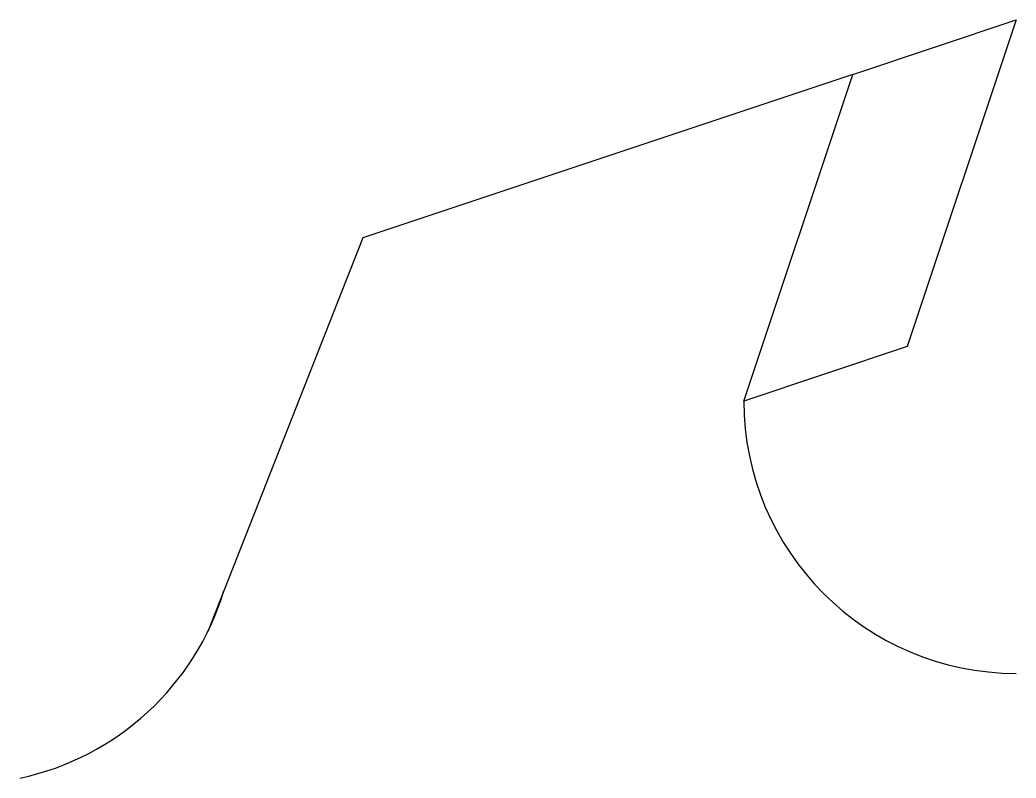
# Model space of a CAD drawing. Header units: centimetres. Extents: x -41.2 to 0, y 193.7 to 225.
import ezdxf

# ---------------------------------------------------------------- set-up
doc = ezdxf.new("R2010")
doc.units = ezdxf.units.CM
doc.layers.add('zob', color=2, linetype='Continuous', lineweight=25, true_color=0xffff00)

msp = doc.modelspace()

# ---------------------------------------------------------------- linework, layer by layer
at = {"layer": 'zob'}
for p, q in [((-6.75, 222.75), (0, 225)), ((-6.75, 222.75), (0, 225)), ((0, 225), (-4.5, 211.5)), ((0, 225), (-4.5, 211.5)), ((-6.75, 222.75), (-27, 216)), ((-6.75, 222.75), (-27, 216)), ((-11.25, 209.25), (-6.75, 222.75)), ((-11.25, 209.25), (-6.75, 222.75)), ((-27, 216), (-33.404, 199.726)), ((-27, 216), (-33.404, 199.726)), ((-4.5, 211.5), (-11.25, 209.25)), ((-4.5, 211.5), (-11.25, 209.25))]:
    msp.add_line(p, q, dxfattribs=at)
for centre, start, end in [((0, 209.25), 180, 270), ((0, 209.25), 180, 270), ((-43.506, 204.677), 282, 343.1535)]:
    msp.add_arc(centre, 11.25, start, end, dxfattribs=at)

doc.saveas('drawing.dxf')
